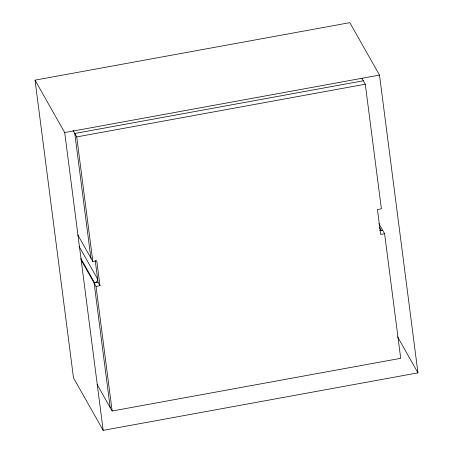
<?xml version="1.0" encoding="UTF-8"?>
<svg xmlns="http://www.w3.org/2000/svg" width="453" height="453" viewBox="0 0 453 453"><rect width="100%" height="100%" fill="white"/><g stroke="black" fill="none" stroke-linecap="round" stroke-linejoin="round"><path stroke-width="0.68" d="M35.04 80.141L349.824 22.65L379.495 75.085L417.96 372.859L103.176 430.35L73.505 377.915L35.04 80.141L64.705 132.576L103.176 430.35M64.705 132.576L379.495 75.085M363.346 80.77L74.785 133.471L90.883 258.063A4.049 3.737 -29.5 0 1 91.347 258M73.063 130.424L76.733 136.914L365.288 84.213L381.386 208.805L377.451 209.524L380.673 234.444L384.603 233.725L400.701 358.317L112.146 411.013L97.089 384.404M77.774 234.892L92.831 261.506L96.766 260.786L99.983 285.701L96.047 286.421L80.991 259.807M99.983 285.701L98.035 282.264L94.099 282.983L110.198 407.575M379.999 230.77L382.66 230.283M361.964 78.335L365.288 84.213M378.861 223.572L384.603 233.725M379.552 227.485L381.194 230.537A3.318 3.063 -29.5 0 1 379.801 230.152M397.609 336.885L417.96 372.859M79.003 246.222L97.633 279.15A3.743 3.46 -29.5 0 1 95.039 282.768L94.649 282.882L80.849 258.487M95.221 260.458L98.035 282.264M76.733 136.914L92.831 261.506M96.047 286.421L112.146 411.013"/></g></svg>
